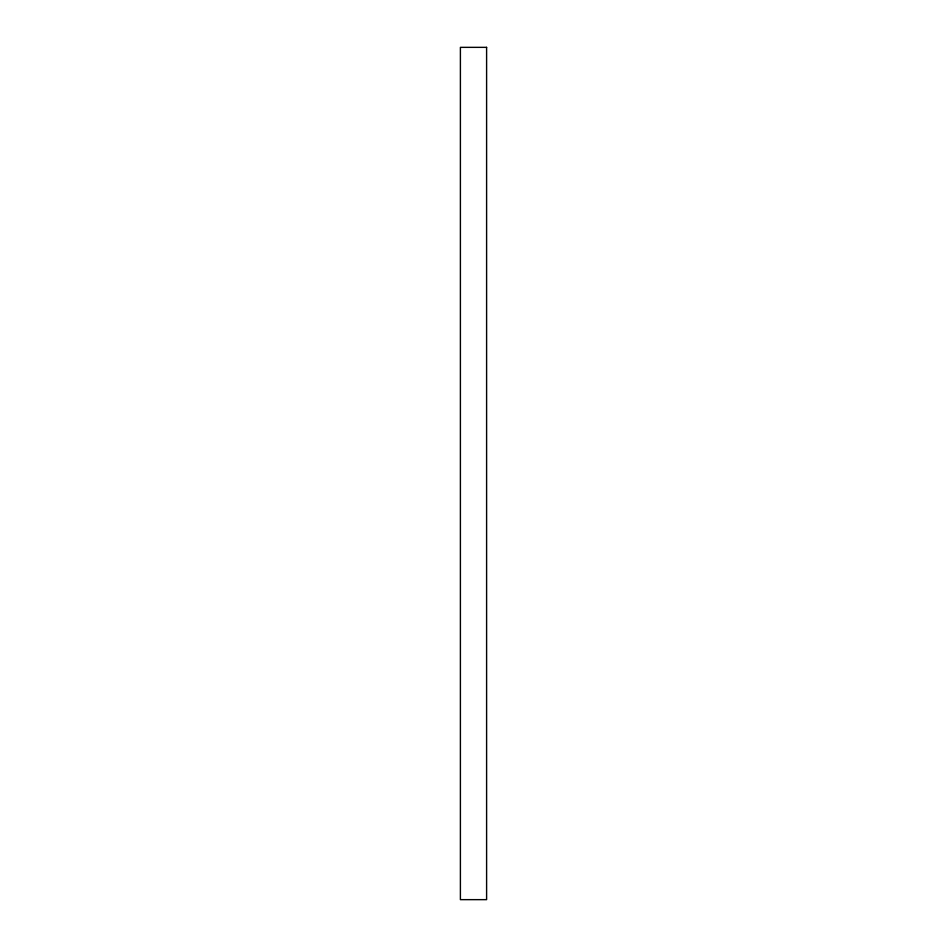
<?xml version="1.0" encoding="UTF-8"?>
<svg xmlns="http://www.w3.org/2000/svg" width="947" height="947" viewBox="0 0 947 947"><rect width="100%" height="100%" fill="white"/><g stroke="black" fill="none" stroke-linecap="round" stroke-linejoin="round"><path stroke-width="1.42" d="M486.604 47.35L460.396 47.35L460.396 899.65L486.604 899.65L486.604 47.35"/></g></svg>
